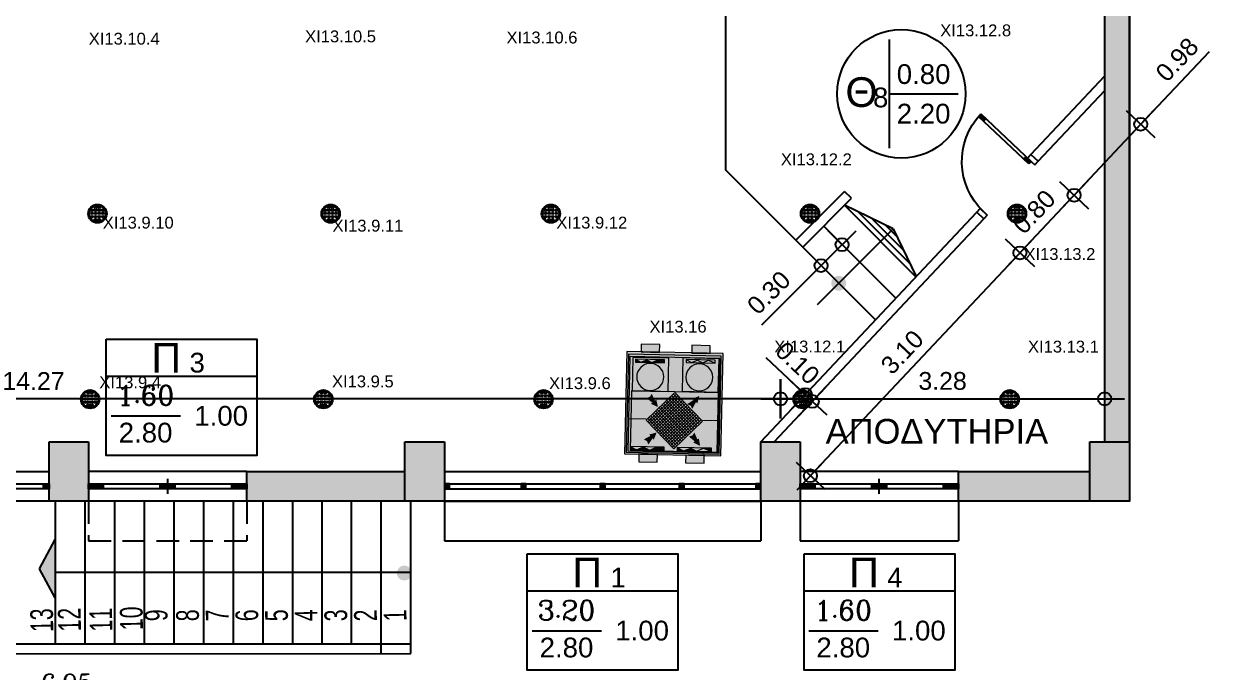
# Model space of a CAD drawing. Header units: metres. Extents: x 0 to 132, y -109 to 310.
# Drawn here: x 43.93 to 55.93, y 12.45 to 19.01 of the extents above; entities that cross this region are included whole.
import ezdxf
from ezdxf.enums import TextEntityAlignment as Align

# ---------------------------------------------------------------- set-up
doc = ezdxf.new("R2010")
doc.units = ezdxf.units.M
doc.header["$LTSCALE"] = 0.036
doc.linetypes.add('HIDDEN', pattern=[9.525, 6.35, -3.175])
doc.layers.get('Defpoints').update_dxf_attribs({"color": 252})
for name, color, linetype in [('arxitektonika', 254, 'Continuous'), ('DIMBLK', 252, 'Continuous'), ('electext', 20, 'Continuous'), ('HLEK_FL001_SYMBOLS', 230, 'Continuous'), ('Parathira', 252, 'Continuous'), ('SYMBOLA', 160, 'Continuous')]:
    doc.layers.add(name, color=color, linetype=linetype)
doc.layers.add('fan enallaktis', color=162, linetype='Continuous', lineweight=0)
doc.layers.add('fan enallaktis hatch', color=141, linetype='Continuous', lineweight=0)
doc.styles.add('COMU-C', font='ugcompl.shx', dxfattribs={"width": 0.7})
doc.styles.add('COMU-N', font='arial.ttf')
doc.styles.get("Standard").update_dxf_attribs({"font": 'arial.ttf'})
doc.dimstyles.new('CADWDOT', dxfattribs={"dimscale": 0.1, "dimtxt": 1.8, "dimasz": 0.08, "dimexe": 2, "dimexo": 0, "dimgap": 0.09, "dimtad": 0, "dimrnd": 0.001, "dimzin": 0, "dimdsep": 46, "dimtxsty": 'Standard', "dimblk1": 'ARTDIM', "dimblk2": 'ARTDIM', "dimsah": 1, "dimcen": 0.09, "dimdle": 0.05, "dimse1": 1, "dimse2": 1, "dimadec": 0, "dimazin": 0, "dimtfac": 1, "dimtmove": 0, "dimatfit": 3, "dimldrblk": 'ARTDIM', "dimfxl": 2, "dimtvp": 0.9999, "dimtolj": 1, "dimtzin": 0, "dimarcsym": 0})

# ---------------------------------------------------------------- blocks, each defined once
blk = doc.blocks.new('A$C35C13F37')
at = {"layer": 'Parathira'}
for p, q in [((0, -0.025), (0, 0.025)), ((0, 0.025), (0.6, 0.025)), ((0, 0.015), (0.06, 0.015)), ((0, 0.005), (0.06, 0.005)), ((0.06, 0.025), (0.06, -0.025)), ((0.54, 0.025), (0.54, -0.025)), ((0.54, 0.015), (0.6, 0.015)), ((0.54, 0.005), (0.6, 0.005)), ((0.6, 0.025), (0.6, -0.025)), ((0, -0.005), (0.06, -0.005)), ((0, -0.015), (0.06, -0.015)), ((0.6, -0.025), (0, -0.025)), ((0.54, -0.005), (0.6, -0.005)), ((0.54, -0.015), (0.6, -0.015))]:
    blk.add_line(p, q, dxfattribs=at)
blk = doc.blocks.new('A$C11F247D9')
at = {"layer": 'Parathira'}
for p, q in [((-0.15, -1.6), (-0.15, 0)), ((-0.15, 0), (-0.1, 0)), ((-0.14, 0), (-0.14, -0.15)), ((-0.13, 0), (-0.13, -0.15)), ((-0.12, 0), (-0.12, -0.15)), ((-0.11, 0), (-0.11, -0.15)), ((-0.1, 0), (-0.1, -1.6)), ((-0.1, -0.15), (-0.15, -0.15)), ((-0.05, -0.8), (-0.2, -0.8)), ((-0.1, -0.725), (-0.15, -0.725)), ((-0.14, -0.725), (-0.14, -0.875)), ((-0.13, -0.725), (-0.13, -0.875)), ((-0.12, -0.725), (-0.12, -0.875)), ((-0.11, -0.725), (-0.11, -0.875)), ((-0.1, -0.875), (-0.15, -0.875)), ((-0.1, -1.45), (-0.15, -1.45)), ((-0.14, -1.45), (-0.14, -1.6)), ((-0.13, -1.45), (-0.13, -1.6)), ((-0.12, -1.45), (-0.12, -1.6)), ((-0.11, -1.45), (-0.11, -1.6)), ((-0.1, -1.6), (-0.15, -1.6))]:
    blk.add_line(p, q, dxfattribs=at)
blk = doc.blocks.new('A$C3D465094')
at = {"layer": 'Parathira'}
for p, q in [((0.175, 0), (0.175, -3.2)), ((0.225, 0), (0.175, 0)), ((0.175, 0), (0.175, -0.05)), ((0.185, 0), (0.185, -0.05)), ((0.195, 0), (0.195, -0.05)), ((0.205, 0), (0.205, -0.05)), ((0.215, 0), (0.215, -0.05)), ((0.225, 0), (0.225, -3.2)), ((0.225, -0.05), (0.225, 0)), ((0.175, -0.05), (0.225, -0.05)), ((0.225, -0.775), (0.175, -0.775)), ((0.175, -0.775), (0.175, -0.825)), ((0.175, -0.825), (0.225, -0.825)), ((0.185, -0.775), (0.185, -0.825)), ((0.195, -0.775), (0.195, -0.825)), ((0.205, -0.775), (0.205, -0.825)), ((0.215, -0.775), (0.215, -0.825)), ((0.225, -0.825), (0.225, -0.775)), ((0.225, -1.575), (0.175, -1.575)), ((0.175, -1.575), (0.175, -1.625)), ((0.175, -1.625), (0.225, -1.625)), ((0.185, -1.575), (0.185, -1.625)), ((0.195, -1.575), (0.195, -1.625)), ((0.205, -1.575), (0.205, -1.625)), ((0.215, -1.575), (0.215, -1.625)), ((0.225, -1.625), (0.225, -1.575)), ((0.225, -2.375), (0.175, -2.375)), ((0.175, -2.375), (0.175, -2.425)), ((0.185, -2.375), (0.185, -2.425)), ((0.195, -2.375), (0.195, -2.425)), ((0.205, -2.375), (0.205, -2.425)), ((0.215, -2.375), (0.215, -2.425)), ((0.225, -2.425), (0.225, -2.375)), ((0.175, -2.425), (0.225, -2.425)), ((0.225, -3.15), (0.175, -3.15)), ((0.175, -3.15), (0.175, -3.2)), ((0.175, -3.2), (0.225, -3.2)), ((0.185, -3.15), (0.185, -3.2)), ((0.195, -3.15), (0.195, -3.2)), ((0.205, -3.15), (0.205, -3.2)), ((0.215, -3.15), (0.215, -3.2)), ((0.225, -3.2), (0.225, -3.15))]:
    blk.add_line(p, q, dxfattribs=at)
blk = doc.blocks.new('ARTDIM')
at = {"layer": 'DIMBLK'}
for p, q in [((0, -24.9975), (0, 24.9975)), ((-24.9975, 0), (24.9975, 0))]:
    blk.add_line(p, q, dxfattribs=at)
blk.add_circle((0, 0), 8.25, dxfattribs=at)
blk = doc.blocks.new('*D238')
at = {"layer": 'arxitektonika', "color": 0, "lineweight": -2}
blk.add_line((51.58, 15.218), (37.326, 15.218), dxfattribs=at)
at = {"layer": 'Defpoints', "color": 0, "transparency": 16777216}
for p in [(37.318, 15.218), (37.318, 14.762), (51.588, 14.762)]:
    blk.add_point(p, dxfattribs=at)
at = {"layer": 'arxitektonika', "color": 0, "lineweight": -2, "xscale": 0.008, "yscale": 0.008, "zscale": 0.008, "rotation": 180}
blk.add_blockref('ARTDIM', (37.318, 15.218), dxfattribs=at)
at = {"layer": 'arxitektonika', "color": 0, "lineweight": -2, "xscale": 0.008, "yscale": 0.008, "zscale": 0.008}
blk.add_blockref('ARTDIM', (51.588, 15.218), dxfattribs=at)
at = {"layer": 'arxitektonika', "color": 0, "insert": (44.03, 15.398), "char_height": 0.18, "attachment_point": 5}
blk.add_mtext('\\A1;14.27', dxfattribs=at)
blk = doc.blocks.new('*D239')
at = {"layer": 'arxitektonika', "color": 0, "lineweight": -2}
blk.add_line((51.596, 15.218), (54.86, 15.218), dxfattribs=at)
at = {"layer": 'Defpoints', "color": 0, "transparency": 16777216}
for p in [(54.868, 15.218), (51.588, 14.783), (54.868, 14.783)]:
    blk.add_point(p, dxfattribs=at)
at = {"layer": 'arxitektonika', "color": 0, "lineweight": -2, "xscale": 0.008, "yscale": 0.008, "zscale": 0.008, "rotation": 180}
blk.add_blockref('ARTDIM', (51.588, 15.218), dxfattribs=at)
at = {"layer": 'arxitektonika', "color": 0, "lineweight": -2, "xscale": 0.008, "yscale": 0.008, "zscale": 0.008}
blk.add_blockref('ARTDIM', (54.868, 15.218), dxfattribs=at)
at = {"layer": 'arxitektonika', "color": 0, "insert": (53.228, 15.398), "char_height": 0.18, "attachment_point": 5}
blk.add_mtext('\\A1;3.28', dxfattribs=at)
blk = doc.blocks.new('*D241')
at = {"layer": 'arxitektonika', "color": 0, "lineweight": -2}
blk.add_line((40.896, 12.165), (47.84, 12.165), dxfattribs=at)
at = {"layer": 'Defpoints', "color": 0, "transparency": 16777216}
for p in [(40.888, 12.683), (47.848, 12.683), (47.848, 12.165)]:
    blk.add_point(p, dxfattribs=at)
at = {"layer": 'arxitektonika', "color": 0, "lineweight": -2, "xscale": 0.008, "yscale": 0.008, "zscale": 0.008, "rotation": 180}
blk.add_blockref('ARTDIM', (40.888, 12.165), dxfattribs=at)
at = {"layer": 'arxitektonika', "color": 0, "lineweight": -2, "xscale": 0.008, "yscale": 0.008, "zscale": 0.008}
blk.add_blockref('ARTDIM', (47.848, 12.165), dxfattribs=at)
at = {"layer": 'arxitektonika', "color": 0, "insert": (44.368, 12.345), "char_height": 0.18, "attachment_point": 5}
blk.add_mtext('\\A1;{\\Fcomplex.shx;6.95}', dxfattribs=at)
blk = doc.blocks.new('A$C2F020A71')
at = {"layer": 'Parathira'}
for p, q in [((0.05, 0.75), (0.05, 0.05)), ((0.057, 0.68), (0.057, 0.75)), ((0.064, 0.68), (0.064, 0.75)), ((0.071, 0.68), (0.071, 0.75)), ((0.078, 0.68), (0.078, 0.749)), ((0.085, 0.05), (0.085, 0.749)), ((0.085, 0.68), (0.05, 0.68)), ((0.085, 0.12), (0.05, 0.12)), ((0.057, 0.05), (0.057, 0.12)), ((0.064, 0.05), (0.064, 0.12)), ((0.071, 0.05), (0.071, 0.12)), ((0.078, 0.05), (0.078, 0.12)), ((0, 0.1), (0.05, 0.1)), ((0.05, 0), (0, 0)), ((0.05, 0.1), (0.05, 0)), ((0.05, 0.05), (0.085, 0.05)), ((0.75, 0.1), (0.75, 0)), ((0.8, 0.1), (0.75, 0.1)), ((0.75, 0), (0.8, 0))]:
    blk.add_line(p, q, dxfattribs=at)
blk.add_arc((0.05, 0.05), 0.7, 0, 90, dxfattribs=at)
blk = doc.blocks.new('*D244')
at = {"layer": 'arxitektonika', "color": 0, "lineweight": -2}
for p, q in [((51.838, 15.261), (51.444, 15.631)), ((51.905, 15.198), (51.843, 15.255))]:
    blk.add_line(p, q, dxfattribs=at)
at = {"layer": 'Defpoints', "color": 0, "transparency": 16777216}
for p in [(52.513, 15.979), (52.586, 15.91), (51.838, 15.261)]:
    blk.add_point(p, dxfattribs=at)
at = {"layer": 'arxitektonika', "color": 0, "lineweight": -2, "xscale": 0.008, "yscale": 0.008, "zscale": 0.008}
for p, rotation in [((51.838, 15.261), 136.7550318877458), ((51.91, 15.192), 316.7550318877458)]:
    blk.add_blockref('ARTDIM', p, dxfattribs=dict(at, rotation=rotation))
at = {"layer": 'arxitektonika', "color": 0, "insert": (51.761, 15.58), "char_height": 0.18, "attachment_point": 5, "rotation": 316.755}
blk.add_mtext('\\A1;0.10', dxfattribs=at)
blk = doc.blocks.new('*D48')
at = {"layer": 'arxitektonika', "color": 0, "lineweight": -2}
blk.add_line((51.896, 14.445), (54.006, 16.689), dxfattribs=at)
at = {"layer": 'Defpoints', "color": 0, "transparency": 16777216}
for p in [(53.646, 17.038), (54.011, 16.694), (51.525, 14.783)]:
    blk.add_point(p, dxfattribs=at)
at = {"layer": 'arxitektonika', "color": 0, "lineweight": -2, "xscale": 0.008, "yscale": 0.008, "zscale": 0.008}
for p, rotation in [((54.011, 16.694), 46.75503188774411), ((51.891, 14.44), 226.7550318877441)]:
    blk.add_blockref('ARTDIM', p, dxfattribs=dict(at, rotation=rotation))
at = {"layer": 'arxitektonika', "color": 0, "insert": (52.82, 15.69), "char_height": 0.18, "attachment_point": 5, "rotation": 46.755}
blk.add_mtext('\\A1;3.10', dxfattribs=at)
blk = doc.blocks.new('*D49')
at = {"layer": 'arxitektonika', "color": 0, "lineweight": -2}
blk.add_line((54.017, 16.7), (54.554, 17.271), dxfattribs=at)
at = {"layer": 'Defpoints', "color": 0, "transparency": 16777216}
for p in [(54.194, 17.621), (54.559, 17.277), (53.646, 17.038)]:
    blk.add_point(p, dxfattribs=at)
at = {"layer": 'arxitektonika', "color": 0, "lineweight": -2, "xscale": 0.008, "yscale": 0.008, "zscale": 0.008}
for p, rotation in [((54.559, 17.277), 46.75503188774441), ((54.011, 16.694), 226.7550318877444)]:
    blk.add_blockref('ARTDIM', p, dxfattribs=dict(at, rotation=rotation))
at = {"layer": 'arxitektonika', "color": 0, "insert": (54.154, 17.109), "char_height": 0.18, "attachment_point": 5, "rotation": 46.755}
blk.add_mtext('\\A1;0.80', dxfattribs=at)
blk = doc.blocks.new('*D50')
at = {"layer": 'arxitektonika', "color": 0, "lineweight": -2}
for p, q in [((55.233, 17.994), (55.927, 18.731)), ((54.565, 17.283), (55.228, 17.988))]:
    blk.add_line(p, q, dxfattribs=at)
at = {"layer": 'Defpoints', "color": 0, "transparency": 16777216}
for p in [(54.696, 18.499), (55.233, 17.994), (54.022, 17.782)]:
    blk.add_point(p, dxfattribs=at)
at = {"layer": 'arxitektonika', "color": 0, "lineweight": -2, "xscale": 0.008, "yscale": 0.008, "zscale": 0.008}
for p, rotation in [((55.233, 17.994), 46.7550318877443), ((54.559, 17.277), 226.7550318877443)]:
    blk.add_blockref('ARTDIM', p, dxfattribs=dict(at, rotation=rotation))
at = {"layer": 'arxitektonika', "color": 0, "insert": (55.601, 18.648), "char_height": 0.18, "attachment_point": 5, "rotation": 46.755}
blk.add_mtext('\\A1;0.98', dxfattribs=at)
blk = doc.blocks.new('*D51')
at = {"layer": 'arxitektonika', "color": 0, "lineweight": -2}
for p, q in [((52.205, 16.772), (52.004, 16.571)), ((51.999, 16.565), (51.397, 15.964))]:
    blk.add_line(p, q, dxfattribs=at)
at = {"layer": 'Defpoints', "color": 0, "transparency": 16777216}
for p in [(52.025, 16.963), (51.813, 16.751), (52.211, 16.777)]:
    blk.add_point(p, dxfattribs=at)
at = {"layer": 'arxitektonika', "color": 0, "lineweight": -2, "xscale": 0.008, "yscale": 0.008, "zscale": 0.008}
for p, rotation in [((52.211, 16.777), 45.00000000000048), ((51.999, 16.565), 225.0000000000005)]:
    blk.add_blockref('ARTDIM', p, dxfattribs=dict(at, rotation=rotation))
at = {"layer": 'arxitektonika', "color": 0, "insert": (51.47, 16.292), "char_height": 0.18, "attachment_point": 5, "rotation": 45}
blk.add_mtext('\\A1;0.30', dxfattribs=at)
blk = doc.blocks.new('led downlight 26W xoneyto 18cm')
at = {"layer": 'HLEK_FL001_SYMBOLS'}
h = blk.add_hatch(color=256, dxfattribs=at)
h.paths.add_polyline_path([(45.011, 62.652, 1), (45.198, 62.652, 1)])
h.paths.add_polyline_path([(45.187, 62.652, 1), (45.021, 62.652, 1)], flags=16)
at = {"layer": 'HLEK_FL001_SYMBOLS', "linetype": 'Continuous', "lineweight": 0}
h = blk.add_hatch(color=11, dxfattribs=at)
h.dxf.hatch_style = 1
h.paths.add_polyline_path([(45.062, 62.688, 1), (45.035, 62.688, 1)])
h = blk.add_hatch(color=11, dxfattribs=at)
h.dxf.hatch_style = 1
h.paths.add_polyline_path([(45.062, 62.656, 1), (45.035, 62.656, 1)])
h = blk.add_hatch(color=11, dxfattribs=at)
h.dxf.hatch_style = 1
h.paths.add_polyline_path([(45.062, 62.622, 1), (45.035, 62.622, 1)])
h = blk.add_hatch(color=11, dxfattribs=at)
h.dxf.hatch_style = 1
h.paths.add_polyline_path([(45.098, 62.719, 1), (45.072, 62.719, 1)])
h = blk.add_hatch(color=11, dxfattribs=at)
h.dxf.hatch_style = 1
h.paths.add_polyline_path([(45.098, 62.688, 1), (45.072, 62.688, 1)])
h = blk.add_hatch(color=11, dxfattribs=at)
h.dxf.hatch_style = 1
h.paths.add_polyline_path([(45.098, 62.656, 1), (45.072, 62.656, 1)])
h = blk.add_hatch(color=11, dxfattribs=at)
h.dxf.hatch_style = 1
h.paths.add_polyline_path([(45.098, 62.622, 1), (45.072, 62.622, 1)])
h = blk.add_hatch(color=11, dxfattribs=at)
h.dxf.hatch_style = 1
h.paths.add_polyline_path([(45.136, 62.719, 1), (45.109, 62.719, 1)])
h = blk.add_hatch(color=11, dxfattribs=at)
h.dxf.hatch_style = 1
h.paths.add_polyline_path([(45.136, 62.688, 1), (45.109, 62.688, 1)])
h = blk.add_hatch(color=11, dxfattribs=at)
h.dxf.hatch_style = 1
h.paths.add_polyline_path([(45.136, 62.656, 1), (45.109, 62.656, 1)])
h = blk.add_hatch(color=11, dxfattribs=at)
h.dxf.hatch_style = 1
h.paths.add_polyline_path([(45.136, 62.622, 1), (45.109, 62.622, 1)])
h = blk.add_hatch(color=11, dxfattribs=at)
h.dxf.hatch_style = 1
h.paths.add_polyline_path([(45.172, 62.688, 1), (45.145, 62.688, 1)])
h = blk.add_hatch(color=11, dxfattribs=at)
h.dxf.hatch_style = 1
h.paths.add_polyline_path([(45.172, 62.656, 1), (45.145, 62.656, 1)])
h = blk.add_hatch(color=11, dxfattribs=at)
h.dxf.hatch_style = 1
h.paths.add_polyline_path([(45.172, 62.622, 1), (45.145, 62.622, 1)])
h = blk.add_hatch(color=11, dxfattribs=at)
h.dxf.hatch_style = 1
h.paths.add_polyline_path([(45.098, 62.591, 1), (45.072, 62.591, 1)])
h = blk.add_hatch(color=11, dxfattribs=at)
h.dxf.hatch_style = 1
h.paths.add_polyline_path([(45.136, 62.591, 1), (45.109, 62.591, 1)])
at = {"layer": 'HLEK_FL001_SYMBOLS'}
for radius in [0.0936, 0.0831]:
    blk.add_circle((45.104, 62.652), radius, dxfattribs=at)
at = {"layer": 'HLEK_FL001_SYMBOLS', "linetype": 'Continuous', "lineweight": 0}
for centre in [(45.049, 62.688), (45.049, 62.656), (45.049, 62.622), (45.085, 62.719), (45.085, 62.688), (45.085, 62.656), (45.085, 62.622), (45.122, 62.719), (45.122, 62.688), (45.122, 62.656), (45.122, 62.622), (45.159, 62.688), (45.159, 62.656), (45.159, 62.622), (45.085, 62.591), (45.122, 62.591)]:
    blk.add_circle(centre, 0.0134, dxfattribs=at)
blk = doc.blocks.new('gY1_a36')
at = {"layer": 'SYMBOLA', "color": 0}
blk.add_solid([(0.15, 0.075), (0.15, -0.075), (0, 0)], dxfattribs=at)
blk = doc.blocks.new('gY1_a40')
at = {"layer": 'SYMBOLA'}
for points in [[(0.15, 0.075), (0.15, -0.075), (0, 0)], [(0.01, 0), (0.31, 0.075), (0.285, 0)], [(0.31, -0.075), (0.285, 0), (0.01, 0)]]:
    blk.add_solid(points, dxfattribs=at)
blk = doc.blocks.new('fan enallaktis')
at = {"layer": 'fan enallaktis hatch'}
for points in [[(-1.288, 0.064), (-0.061, 0.064), (-0.061, 1.216), (-1.288, 1.216), (-1.288, 1.045), (-1.284, 1.045), (-1.284, 0.824), (-1.288, 0.824)], [(-1.288, 0.439), (-1.284, 0.439), (-1.284, 0.218), (-1.288, 0.218), (-1.288, 0.064), (-0.061, 0.064), (-0.061, 1.216), (-1.288, 1.216)], [(-1.288, 0.064), (-0.061, 0.064), (-0.061, 0.824), (-0.063, 0.824), (-0.063, 1.045), (-0.061, 1.045), (-0.061, 1.216), (-1.288, 1.216)], [(-1.288, 0.064), (-0.061, 0.064), (-0.061, 0.263), (-0.063, 0.263), (-0.063, 0.484), (-0.061, 0.484), (-0.061, 1.216), (-1.288, 1.216)], [(-1.288, 0.064), (-0.061, 0.064), (-0.061, 0.824), (-0.063, 0.824), (-0.063, 1.045), (-0.061, 1.045), (-0.061, 1.216), (-1.288, 1.216)], [(-1.288, 0.064), (-0.061, 0.064), (-0.061, 1.216), (-1.288, 1.216), (-1.288, 1.045), (-1.284, 1.045), (-1.284, 0.824), (-1.288, 0.824)], [(-0.151, 0.837), (-0.111, 0.92), (-0.148, 0.991), (-0.111, 1.075), (-0.15, 1.151), (-0.151, 1.151)], [(-0.111, 1.075), (-0.111, 1.151), (-0.15, 1.151)], [(-1.288, 1.045), (-1.377, 1.045), (-1.377, 0.824), (-1.288, 0.824)], [(-1.196, 0.843), (-1.162, 0.914), (-1.193, 0.974), (-1.162, 1.046), (-1.196, 1.111)], [(-1.162, 1.046), (-1.162, 1.111), (-1.196, 1.111)], [(-1.193, 0.974), (-1.162, 0.914), (-1.162, 1.046)], [(-0.826, 0.929, 1), (-1.15, 0.929, 1)], [(-0.111, 1.075), (-0.148, 0.991), (-0.111, 0.92)], [(-0.061, 0.824), (0.03, 0.824), (0.03, 1.045), (-0.061, 1.045)], [(-1.162, 0.914), (-1.196, 0.843), (-1.162, 0.763)], [(-0.111, 0.92), (-0.151, 0.837), (-0.111, 0.743)], [(-1.196, 0.763), (-1.162, 0.763), (-1.196, 0.843)], [(-0.151, 0.837), (-0.151, 0.743), (-0.111, 0.743)], [(-0.151, 0.272), (-0.111, 0.356), (-0.148, 0.426), (-0.111, 0.51), (-0.151, 0.587)], [(-0.111, 0.587), (-0.151, 0.587), (-0.111, 0.51)], [(-1.288, 0.439), (-1.377, 0.439), (-1.377, 0.218), (-1.288, 0.218)], [(-0.111, 0.51), (-0.148, 0.426), (-0.111, 0.356)], [(-0.061, 0.263), (0.03, 0.263), (0.03, 0.484), (-0.061, 0.484)], [(-0.111, 0.178), (-0.111, 0.356), (-0.151, 0.272)], [(-0.151, 0.178), (-0.111, 0.178), (-0.151, 0.272)]]:
    blk.add_hatch(color=256, dxfattribs=at).paths.add_polyline_path(points)
h = blk.add_hatch(color=256, dxfattribs=at)
h.paths.add_polyline_path([(-1.288, 1.045), (-1.284, 1.045), (-1.284, 0.824), (-1.288, 0.824), (-1.288, 0.439), (-1.284, 0.439), (-1.284, 0.218), (-1.288, 0.218), (-1.288, 0.064), (-0.061, 0.064), (-0.061, 0.263), (-0.063, 0.263), (-0.063, 0.484), (-0.061, 0.484), (-0.061, 0.824), (-0.063, 0.824), (-0.063, 1.045), (-0.061, 1.045), (-0.061, 1.216), (-1.288, 1.216)])
h.paths.add_polyline_path([(-1.255, 0.085), (-0.082, 0.085), (-0.082, 1.196), (-1.255, 1.196)], flags=16)
h.paths.add_polyline_path([(-1.226, 1.178), (-0.099, 1.178), (-0.099, 0.1), (-1.226, 0.1)], flags=0)
h.paths.add_polyline_path([(-1.216, 1.143), (-0.817, 1.143), (-0.817, 1.151), (-0.151, 1.151), (-0.151, 1.152), (-0.106, 1.152), (-0.106, 0.109), (-0.817, 0.109), (-0.817, 0.71), (-1.216, 0.71)], flags=0)
h.paths.add_polyline_path([(-1.196, 1.111), (-1.162, 1.111), (-1.162, 0.763), (-1.196, 0.763)], flags=0)
h.paths.add_polyline_path([(-0.826, 0.929, -1), (-1.15, 0.929, -1)], flags=0)
h.paths.add_polyline_path([(-1.082, 1.051), (-0.838, 0.929), (-1.082, 0.807)], flags=0)
h.paths.add_polyline_path([(-1.224, 0.543), (-0.825, 0.543), (-0.825, 0.11), (-1.224, 0.11)], flags=0)
h.paths.add_polyline_path([(-1.204, 0.503), (-1.17, 0.503), (-1.17, 0.155), (-1.204, 0.155)], flags=0)
h.paths.add_polyline_path([(-0.834, 0.341, -1), (-1.158, 0.341, -1)], flags=0)
h.paths.add_polyline_path([(-0.471, 0.966), (-0.134, 0.629), (-0.471, 0.292), (-0.808, 0.629)], flags=0)
h.paths.add_polyline_path([(-0.77, 0.63), (-0.47, 0.929), (-0.171, 0.63), (-0.47, 0.331)], flags=0)
h.paths.add_polyline_path([(-0.734, 0.631), (-0.47, 0.894), (-0.207, 0.631), (-0.47, 0.368)], flags=0)
h.paths.add_polyline_path([(-0.695, 0.632), (-0.47, 0.857), (-0.245, 0.632), (-0.47, 0.407)], flags=0)
h.paths.add_polyline_path([(-0.657, 0.631), (-0.47, 0.817), (-0.284, 0.631), (-0.47, 0.444)], flags=0)
h.paths.add_polyline_path([(-0.62, 0.631), (-0.47, 0.781), (-0.32, 0.631), (-0.47, 0.481)], flags=0)
h.paths.add_polyline_path([(-0.584, 0.631), (-0.47, 0.744), (-0.357, 0.631), (-0.47, 0.518)], flags=0)
h.paths.add_polyline_path([(-0.545, 0.632), (-0.47, 0.707), (-0.395, 0.632), (-0.47, 0.557)], flags=0)
h.paths.add_polyline_path([(-0.507, 0.631), (-0.47, 0.668), (-0.434, 0.631), (-0.47, 0.594)], flags=0)
h.paths.add_polyline_path([(-0.902, 0.463), (-0.902, 0.218), (-1.146, 0.341)], flags=0)
h.paths.add_polyline_path([(-0.151, 0.587), (-0.111, 0.587), (-0.111, 0.178), (-0.151, 0.178)], flags=0)
h = blk.add_hatch(color=256, dxfattribs=at)
h.paths.add_polyline_path([(-1.216, 0.71), (-1.216, 1.143), (-0.817, 1.143), (-0.817, 1.151), (-0.151, 1.151), (-0.151, 1.152), (-0.111, 1.152), (-0.111, 1.151), (-0.106, 1.151), (-0.106, 0.109), (-0.483, 0.109), (-0.483, 0.1), (-0.099, 0.1), (-0.099, 1.178), (-1.226, 1.178), (-1.226, 0.1), (-0.483, 0.1), (-0.483, 0.109), (-0.817, 0.109), (-0.817, 0.71)])
h.paths.add_polyline_path([(-0.825, 0.543), (-0.825, 0.11), (-1.224, 0.11), (-1.224, 0.543)], flags=16)
h.paths.add_polyline_path([(-1.17, 0.503), (-1.17, 0.155), (-1.204, 0.155), (-1.204, 0.503)], flags=0)
h.paths.add_polyline_path([(-0.834, 0.341, -1), (-1.158, 0.341, -1)], flags=0)
h.paths.add_polyline_path([(-0.902, 0.463), (-0.902, 0.218), (-1.146, 0.341)], flags=0)
h = blk.add_hatch(color=256, dxfattribs=at)
h.paths.add_polyline_path([(-0.817, 0.109), (-0.106, 0.109), (-0.106, 1.151), (-0.817, 1.151), (-0.817, 0.71), (-0.817, 0.71)])
h.paths.add_polyline_path([(-0.826, 0.929, 1), (-1.15, 0.929, 1)])
h.paths.add_polyline_path([(-0.838, 0.929), (-1.082, 0.807), (-1.082, 1.051)], flags=16)
h.paths.add_polyline_path([(-1.162, 1.111), (-1.162, 0.763), (-1.196, 0.763), (-1.196, 1.111)])
h = blk.add_hatch(color=256, dxfattribs=at)
h.paths.add_polyline_path([(-0.817, 1.151), (-0.817, 0.71), (-0.817, 0.71), (-0.817, 0.109), (-0.106, 0.109), (-0.106, 0.743), (-0.151, 0.743), (-0.151, 1.151)])
h.paths.add_polyline_path([(-0.471, 0.966), (-0.134, 0.629), (-0.471, 0.292), (-0.808, 0.629)], flags=16)
h.paths.add_polyline_path([(-0.47, 0.929), (-0.171, 0.63), (-0.47, 0.331), (-0.77, 0.63)], flags=0)
h.paths.add_polyline_path([(-0.47, 0.894), (-0.207, 0.631), (-0.47, 0.368), (-0.734, 0.631)], flags=0)
h.paths.add_polyline_path([(-0.245, 0.632), (-0.47, 0.407), (-0.695, 0.632), (-0.47, 0.857)], flags=0)
h.paths.add_polyline_path([(-0.284, 0.631), (-0.47, 0.444), (-0.657, 0.631), (-0.47, 0.817)], flags=0)
h.paths.add_polyline_path([(-0.32, 0.631), (-0.47, 0.481), (-0.62, 0.631), (-0.47, 0.781)], flags=0)
h.paths.add_polyline_path([(-0.357, 0.631), (-0.47, 0.518), (-0.584, 0.631), (-0.47, 0.744)], flags=0)
h.paths.add_polyline_path([(-0.395, 0.632), (-0.47, 0.557), (-0.545, 0.632), (-0.47, 0.707)], flags=0)
h.paths.add_polyline_path([(-0.434, 0.631), (-0.47, 0.594), (-0.507, 0.631), (-0.47, 0.668)], flags=0)
h.paths.add_polyline_path([(-0.151, 0.587), (-0.111, 0.587), (-0.111, 0.178), (-0.151, 0.178)], flags=16)
h = blk.add_hatch(color=256, dxfattribs=at)
h.paths.add_polyline_path([(-1.224, 0.11), (-0.825, 0.11), (-0.825, 0.543), (-1.224, 0.543)])
h.paths.add_polyline_path([(-0.834, 0.341, 1), (-1.158, 0.341, 1)], flags=16)
h.paths.add_polyline_path([(-1.146, 0.341), (-0.902, 0.463), (-0.902, 0.218)], flags=0)
at = {"layer": 'fan enallaktis'}
for p, q in [((-0.483, 0.966), (-0.483, 1.173)), ((-0.151, 1.152), (-0.111, 1.075)), ((-1.196, 1.111), (-1.162, 1.046)), ((-1.162, 1.046), (-1.193, 0.974)), ((-0.111, 1.075), (-0.148, 0.991)), ((-1.162, 0.914), (-1.196, 0.843)), ((-1.193, 0.974), (-1.162, 0.914)), ((-0.788, 0.612), (-0.452, 0.948)), ((-0.77, 0.594), (-0.434, 0.93)), ((-0.752, 0.576), (-0.416, 0.912)), ((-0.732, 0.556), (-0.396, 0.892)), ((-0.713, 0.538), (-0.377, 0.874)), ((-0.695, 0.519), (-0.359, 0.856)), ((-0.581, 0.855), (-0.245, 0.518)), ((-0.563, 0.873), (-0.226, 0.537)), ((-0.544, 0.891), (-0.208, 0.555)), ((-0.524, 0.911), (-0.188, 0.575)), ((-0.506, 0.93), (-0.17, 0.593)), ((-0.488, 0.947), (-0.152, 0.611)), ((-0.111, 0.92), (-0.151, 0.837)), ((-0.148, 0.991), (-0.111, 0.92)), ((-1.196, 0.843), (-1.162, 0.763)), ((-0.712, 0.723), (-0.376, 0.387)), ((-0.694, 0.741), (-0.358, 0.405)), ((-0.677, 0.501), (-0.341, 0.837)), ((-0.674, 0.761), (-0.338, 0.425)), ((-0.657, 0.481), (-0.321, 0.817)), ((-0.656, 0.78), (-0.32, 0.443)), ((-0.638, 0.463), (-0.302, 0.799)), ((-0.637, 0.798), (-0.301, 0.462)), ((-0.62, 0.444), (-0.284, 0.781)), ((-0.619, 0.816), (-0.283, 0.48)), ((-0.602, 0.426), (-0.266, 0.762)), ((-0.599, 0.836), (-0.263, 0.5)), ((-0.582, 0.406), (-0.246, 0.742)), ((-0.563, 0.388), (-0.227, 0.724)), ((-0.151, 0.837), (-0.111, 0.743)), ((-0.787, 0.648), (-0.451, 0.312)), ((-0.769, 0.666), (-0.433, 0.33)), ((-0.749, 0.686), (-0.413, 0.35)), ((-0.731, 0.705), (-0.395, 0.368)), ((-0.545, 0.369), (-0.209, 0.706)), ((-0.527, 0.351), (-0.191, 0.687)), ((-0.507, 0.331), (-0.171, 0.667)), ((-0.489, 0.313), (-0.152, 0.649)), ((-0.151, 0.587), (-0.111, 0.51)), ((-1.204, 0.503), (-1.17, 0.438)), ((-1.17, 0.438), (-1.201, 0.366)), ((-0.111, 0.51), (-0.148, 0.426)), ((-0.148, 0.426), (-0.111, 0.356)), ((-1.17, 0.306), (-1.204, 0.235)), ((-1.201, 0.366), (-1.17, 0.306)), ((-0.483, 0.292), (-0.483, 0.1)), ((-0.111, 0.356), (-0.151, 0.272)), ((-1.204, 0.235), (-1.17, 0.155)), ((-0.151, 0.272), (-0.111, 0.178))]:
    blk.add_line(p, q, dxfattribs=at)
for points in [[(-1.288, 1.216), (-0.061, 1.216), (-0.061, 0.064), (-1.288, 0.064)], [(-1.255, 1.196), (-0.082, 1.196), (-0.082, 0.085), (-1.255, 0.085)], [(-1.226, 1.178), (-0.099, 1.178), (-0.099, 0.1), (-1.226, 0.1)], [(-1.216, 1.143), (-0.817, 1.143), (-0.817, 0.71), (-1.216, 0.71)], [(-0.817, 1.151), (-0.106, 1.151), (-0.106, 0.109), (-0.817, 0.109)], [(-0.151, 1.152), (-0.111, 1.152), (-0.111, 0.743), (-0.151, 0.743)], [(-1.377, 1.045), (-1.284, 1.045), (-1.284, 0.824), (-1.377, 0.824)], [(-1.196, 1.111), (-1.162, 1.111), (-1.162, 0.763), (-1.196, 0.763)], [(-0.063, 1.045), (0.03, 1.045), (0.03, 0.824), (-0.063, 0.824)], [(-0.471, 0.292), (-0.134, 0.629), (-0.471, 0.966), (-0.808, 0.629)], [(-0.151, 0.587), (-0.111, 0.587), (-0.111, 0.178), (-0.151, 0.178)], [(-1.377, 0.439), (-1.284, 0.439), (-1.284, 0.218), (-1.377, 0.218)], [(-1.224, 0.543), (-0.825, 0.543), (-0.825, 0.11), (-1.224, 0.11)], [(-1.204, 0.503), (-1.17, 0.503), (-1.17, 0.155), (-1.204, 0.155)], [(-0.063, 0.484), (0.03, 0.484), (0.03, 0.263), (-0.063, 0.263)]]:
    blk.add_lwpolyline(points, close=True, dxfattribs=at)
for centre in [(-0.988, 0.929), (-0.996, 0.341)]:
    blk.add_circle(centre, 0.162, dxfattribs=at)
at = {"layer": 'fan enallaktis', "xscale": 1.627830749999999, "yscale": 1.627830749999999, "zscale": 1.627830749999999, "rotation": 180}
blk.add_blockref('gY1_a36', (-0.838, 0.93), dxfattribs=at)
at = {"layer": 'fan enallaktis', "color": 240}
for p, xscale, yscale, zscale, rotation in [((-0.63, 0.829), 0.5471699999999997, 0.5471699999999997, 0.5471699999999997, 139.998246099921), ((-0.325, 0.838), 0.5471699999999998, 0.5471699999999998, 0.5471699999999998, 46.90418803826589), ((-0.772, 0.336), 0.5471699999999998, 0.5471699999999998, 0.5471699999999998, 41.27729920653211), ((-0.175, 0.314), 0.5471699999999999, 0.5471699999999999, 0.5471699999999999, 142.2600130889486)]:
    blk.add_blockref('gY1_a40', p, dxfattribs=dict(at, xscale=xscale, yscale=yscale, zscale=zscale, rotation=rotation))
at = {"layer": 'fan enallaktis', "xscale": 1.627830749999999, "yscale": 1.627830749999999, "zscale": 1.627830749999999}
blk.add_blockref('gY1_a36', (-1.146, 0.34), dxfattribs=at)

msp = doc.modelspace()

# ---------------------------------------------------------------- hatches: boundary and pattern name
at = {"layer": 'arxitektonika'}
for points in [[(54.868, 14.783), (55.118, 14.783), (55.118, 24.783), (54.868, 24.783)], [(44.188, 14.183), (44.588, 14.183), (44.588, 14.783), (44.188, 14.783)], [(51.388, 14.183), (51.788, 14.183), (51.788, 14.783), (51.388, 14.783)], [(44.249, 13.796), (44.09, 13.5), (44.249, 13.205)]]:
    msp.add_hatch(color=256, dxfattribs=at).paths.add_polyline_path(points)
h = msp.add_hatch(color=256, dxfattribs=at)
h.paths.add_polyline_path([(52.177, 16.387), (52.102, 16.387, -0.414214), (52.177, 16.462)])
h.paths.add_polyline_path([(52.252, 16.387), (52.177, 16.387), (52.177, 16.462, -0.414214)])
h.paths.add_polyline_path([(52.177, 16.312), (52.177, 16.387), (52.252, 16.387, -0.414214)])
h.paths.add_polyline_path([(52.177, 16.312, -0.414214), (52.102, 16.387), (52.177, 16.387)])
h = msp.add_hatch(color=256, dxfattribs=at)
h.paths.add_polyline_path([(47.788, 14.183), (47.788, 14.483), (46.188, 14.483), (46.188, 14.183)])
h.paths.add_polyline_path([(48.188, 14.783), (47.788, 14.783), (47.788, 14.183), (48.188, 14.183)])
h = msp.add_hatch(color=256, dxfattribs=at)
h.paths.add_polyline_path([(53.388, 14.483), (53.388, 14.183), (54.718, 14.183), (54.718, 14.483)])
h.paths.add_polyline_path([(55.118, 14.783), (54.718, 14.783), (54.718, 14.183), (55.118, 14.183)])
h = msp.add_hatch(color=256, dxfattribs=at)
edge = h.paths.add_edge_path()
edge.add_line((47.782, 13.456), (47.707, 13.456))
edge.add_ellipse((47.782, 13.456), major_axis=(-0.0519, -0.0541), ratio=1, start_angle=313.806, end_angle=403.806)
edge.add_line((47.782, 13.381), (47.782, 13.456))
edge = h.paths.add_edge_path()
edge.add_line((47.857, 13.456), (47.782, 13.456))
edge.add_line((47.782, 13.456), (47.782, 13.381))
edge.add_ellipse((47.782, 13.456), major_axis=(0.0541, -0.0519), ratio=1, start_angle=-46.194, end_angle=43.806)
edge = h.paths.add_edge_path()
edge.add_line((47.782, 13.531), (47.782, 13.456))
edge.add_line((47.782, 13.456), (47.857, 13.456))
edge.add_ellipse((47.782, 13.456), major_axis=(-0.0519, -0.0541), ratio=1, start_angle=133.806, end_angle=223.806)
edge = h.paths.add_edge_path()
edge.add_ellipse((47.782, 13.456), major_axis=(0.0541, -0.0519), ratio=1, start_angle=133.806, end_angle=223.806)
edge.add_line((47.707, 13.456), (47.782, 13.456))
edge.add_line((47.782, 13.456), (47.782, 13.531))

# ---------------------------------------------------------------- linework, layer by layer
for p, q in [((54.868, 14.783), (54.868, 24.783)), ((55.118, 14.783), (55.118, 24.783)), ((51.035, 17.529), (51.035, 22.037)), ((52.686, 18.852), (52.686, 17.752)), ((54.121, 17.689), (54.868, 18.483)), ((52.686, 18.302), (53.386, 18.302)), ((54.194, 17.621), (54.868, 18.337)), ((54.121, 17.689), (54.194, 17.621)), ((51.742, 16.821), (51.035, 17.529)), ((51.742, 16.821), (52.237, 17.316)), ((51.742, 16.821), (52.237, 17.316)), ((52.308, 17.246), (52.237, 17.316)), ((52.308, 17.246), (52.237, 17.316)), ((51.813, 16.751), (52.308, 17.246)), ((51.813, 16.751), (52.308, 17.246)), ((52.727, 16.937), (52.237, 17.175)), ((52.959, 16.453), (52.237, 17.175)), ((51.388, 14.783), (53.573, 17.106)), ((51.525, 14.783), (53.646, 17.038)), ((52.899, 16.584), (52.375, 17.108)), ((52.832, 16.722), (52.513, 17.041)), ((53.573, 17.106), (53.646, 17.038)), ((51.962, 16.172), (52.727, 16.937)), ((52.754, 16.235), (52.025, 16.963)), ((52.764, 16.86), (52.651, 16.974)), ((52.727, 16.937), (52.962, 16.456)), ((51.742, 16.821), (51.813, 16.751)), ((51.813, 16.751), (51.742, 16.821)), ((52.548, 16.016), (51.813, 16.751)), ((46.291, 15.445), (44.766, 15.445)), ((44.816, 15.045), (45.516, 15.045)), ((44.188, 14.183), (44.188, 14.783)), ((44.188, 14.783), (44.588, 14.783)), ((44.588, 14.783), (44.588, 14.183)), ((47.788, 14.183), (47.788, 14.783)), ((47.788, 14.783), (48.188, 14.783)), ((48.188, 14.783), (48.188, 14.183)), ((51.388, 14.783), (51.788, 14.783)), ((51.388, 14.183), (51.388, 14.783)), ((51.788, 14.783), (51.788, 14.183)), ((54.718, 14.783), (55.118, 14.783)), ((54.718, 14.183), (54.718, 14.783)), ((55.118, 14.783), (55.118, 14.183)), ((43.588, 14.483), (44.188, 14.483)), ((46.188, 14.483), (44.588, 14.483)), ((46.188, 14.483), (47.788, 14.483)), ((46.188, 14.183), (46.188, 14.483)), ((48.188, 14.483), (51.388, 14.483)), ((53.388, 14.483), (51.788, 14.483)), ((53.388, 14.183), (53.388, 14.483)), ((53.388, 14.483), (54.718, 14.483)), ((44.188, 14.183), (43.588, 14.183)), ((44.588, 14.183), (44.188, 14.183)), ((44.249, 14.183), (44.249, 12.742)), ((44.549, 14.183), (44.549, 12.742)), ((46.188, 14.183), (44.588, 14.183)), ((44.849, 14.183), (44.849, 12.742)), ((45.149, 14.183), (45.149, 12.742)), ((45.449, 14.183), (45.449, 12.742)), ((45.749, 14.183), (45.749, 12.742)), ((46.049, 14.183), (46.049, 12.742)), ((47.788, 14.183), (46.188, 14.183)), ((46.349, 14.183), (46.349, 12.742)), ((46.649, 14.183), (46.649, 12.742)), ((46.949, 14.183), (46.949, 12.742)), ((47.249, 12.742), (47.249, 14.183)), ((47.548, 12.642), (47.548, 14.183)), ((48.188, 14.183), (47.788, 14.183)), ((47.848, 12.642), (47.848, 14.183)), ((48.188, 14.183), (48.188, 13.783)), ((48.188, 14.183), (51.388, 14.183)), ((51.388, 14.183), (51.388, 13.783)), ((51.788, 14.183), (51.388, 14.183)), ((53.388, 14.183), (51.788, 14.183)), ((51.788, 14.183), (51.788, 13.783)), ((53.388, 14.183), (53.388, 13.783)), ((54.718, 14.183), (53.388, 14.183)), ((55.118, 14.183), (54.718, 14.183)), ((44.09, 13.5), (44.249, 13.797)), ((44.249, 13.797), (44.25, 13.204)), ((48.188, 13.783), (51.388, 13.783)), ((51.788, 13.783), (53.388, 13.783)), ((44.25, 13.204), (44.09, 13.5)), ((47.088, 13.463), (44.249, 13.463)), ((47.848, 13.463), (47.088, 13.463)), ((50.551, 13.273), (49.026, 13.273)), ((53.351, 13.273), (51.826, 13.273)), ((49.076, 12.873), (49.776, 12.873)), ((51.876, 12.873), (52.576, 12.873)), ((40.988, 12.739), (47.848, 12.739)), ((40.888, 12.639), (47.848, 12.642))]:
    msp.add_line(p, q, dxfattribs=at)
at = {"layer": 'arxitektonika', "linetype": 'HIDDEN'}
for p, q in [((44.588, 14.183), (44.588, 13.783)), ((46.188, 14.183), (46.188, 13.783)), ((44.588, 13.783), (46.188, 13.783))]:
    msp.add_line(p, q, dxfattribs=at)
at = {"layer": 'arxitektonika'}
msp.add_lwpolyline([(22.018, 47.283), (33.218, 47.283), (33.218, 32.883), (35.218, 32.883), (35.218, 33.083), (35.618, 33.083), (40.818, 27.783), (40.818, 25.383), (55.118, 25.383), (55.118, 14.183), (11.418, 14.183), (11.418, 25.383), (22.018, 25.383)], close=True, dxfattribs=at)
for points in [[(44.766, 15.823), (46.291, 15.823), (46.291, 14.645), (44.766, 14.645), (44.766, 15.823)], [(49.026, 13.65), (50.551, 13.65), (50.551, 12.473), (49.026, 12.473), (49.026, 13.65)], [(51.826, 13.65), (53.351, 13.65), (53.351, 12.473), (51.826, 12.473), (51.826, 13.65)]]:
    msp.add_lwpolyline(points, dxfattribs=at)
msp.add_circle((52.811, 18.302), 0.65, dxfattribs=at)

# ---------------------------------------------------------------- block references
at = {"layer": 'arxitektonika', "xscale": -1, "rotation": 46.75503188774835}
msp.add_blockref('A$C2F020A71', (54.194, 17.621), dxfattribs=at)
at = {"layer": 'arxitektonika'}
for name, p, rotation in [('A$C11F247D9', (46.188, 14.208), 270), ('A$C11F247D9', (53.388, 14.208), 270), ('A$C3D465094', (48.188, 14.133), 90)]:
    msp.add_blockref(name, p, dxfattribs=dict(at, rotation=rotation))
msp.add_blockref('A$C35C13F37', (43.588, 14.333), dxfattribs=at)
at = {"layer": 'fan enallaktis', "xscale": -0.844999999993888, "yscale": 0.8450000000302681, "zscale": 0.8450000000000001, "rotation": 88.76645582648439}
msp.add_blockref('fan enallaktis', (51.037, 14.588), dxfattribs=at)
at = {"layer": 'HLEK_FL001_SYMBOLS', "linetype": 'Continuous', "lineweight": 0}
for p in [(-0.427, -45.562), (1.933, -45.562), (4.161, -45.562), (6.783, -45.562), (8.877, -45.562), (-0.501, -47.438), (1.859, -47.438), (4.087, -47.438), (6.709, -47.438), (8.803, -47.438)]:
    msp.add_blockref('led downlight 26W xoneyto 18cm', p, dxfattribs=at)

# ---------------------------------------------------------------- texts
at = {"layer": 'arxitektonika', "style": 'COMU-N'}
for s, height, p in [('Θ', 0.3, (52.245, 18.17)), ('8', 0.2, (52.524, 18.166)), ('Π', 0.3, (45.222, 15.483)), ('3', 0.2, (45.609, 15.484)), ('ΑΠΟΔΥΤΗΡΙΑ', 0.25, (52.045, 14.765)), ('Π', 0.3, (49.481, 13.311)), ('Π', 0.3, (52.281, 13.311)), ('1', 0.2, (49.868, 13.311)), ('4', 0.2, (52.668, 13.311))]:
    msp.add_text(s, height=height, dxfattribs=at).set_placement(p)
at = {"layer": 'arxitektonika', "style": 'COMU-C', "width": 0.7}
for s, p in [('13', (44.231, 12.862)), ('12', (44.511, 12.868)), ('11', (44.829, 12.867)), ('10', (45.138, 12.881)), ('9', (45.387, 12.972)), ('8', (45.705, 12.971)), ('7', (46.005, 12.971)), ('6', (46.305, 12.971)), ('5', (46.605, 12.971)), ('4', (46.905, 12.971)), ('3', (47.205, 12.971)), ('2', (47.505, 12.971)), ('1', (47.805, 12.971))]:
    msp.add_text(s, height=0.23, rotation=91.194, dxfattribs=at).set_placement(p)
at = {"layer": 'arxitektonika', "linetype": 'ByBlock', "char_height": 0.2, "attachment_point": 5, "style": 'COMU-N'}
for s, insert in [('{\\Fcomplex.shx;1.60}', (45.164, 15.253)), ('1.00', (45.929, 15.045)), ('2.80', (45.164, 14.875)), ('{\\Fcomplex.shx;3.20}', (49.423, 13.08)), ('{\\Fcomplex.shx;1.60}', (52.223, 13.08)), ('1.00', (50.188, 12.873)), ('1.00', (52.988, 12.873)), ('2.80', (49.423, 12.702)), ('2.80', (52.223, 12.702))]:
    msp.add_mtext(s, dxfattribs=dict(at, insert=insert))
at = {"layer": 'arxitektonika', "linetype": 'ByBlock', "style": 'COMU-N'}
for tag, text, p in [('0.80', '0.90', (53.036, 18.402)), ('2.20', '2.20', (53.036, 18.002))]:
    msp.add_attdef(tag, text=text, height=0.2, dxfattribs=at).set_placement(p, align=Align.CENTER)
at = {"layer": 'electext', "char_height": 0.12, "attachment_point": 1}
for s, width, insert in [('XI13.12.8', 0.66744, (53.204, 19.004)), ('XI13.10.4', 0.43935, (44.589, 18.92)), ('XI13.10.5', 0.39226, (46.778, 18.943)), ('XI13.10.6', 0.55034, (48.816, 18.932)), ('XI13.12.2', 0.64532, (51.592, 17.7)), ('XI13.9.10', 0.48719, (44.731, 17.06)), ('XI13.9.12', 0.55797, (49.32, 17.06)), ('XI13.9.11', 0.55816, (47.055, 17.029)), ('XI13.13.2', 1.06175, (54.056, 16.742)), ('XI13.16', 0.43675, (50.263, 16.008)), ('XI13.12.1', 0.00271, (51.525, 15.807)), ('XI13.13.1', 0.77601, (54.092, 15.806)), ('XI13.9.4', 0.07012, (44.696, 15.445)), ('XI13.9.5', 0.60075, (47.05, 15.454)), ('XI13.9.6', 0.59446, (49.246, 15.436))]:
    msp.add_mtext_dynamic_manual_height_columns(s, width=width, gutter_width=0.6, heights=[0], dxfattribs=dict(at, insert=insert))

# ---------------------------------------------------------------- dimensions: what is measured, and where the dimension line sits
at = {"layer": 'arxitektonika'}
for base, p1, p2, angle, picture, middle in [((55.233, 17.994), (54.022, 17.782), (54.696, 18.499), 46.755, '*D50', (55.732, 18.524)), ((52.211, 16.777), (51.813, 16.751), (52.025, 16.963), 45, '*D51', (51.598, 16.164))]:
    dim = msp.add_linear_dim(base=base, p1=p1, p2=p2, angle=angle, dimstyle='CADWDOT', dxfattribs=at)
    dim.commit()
    dim.dimension.update_dxf_attribs({"geometry": picture, "text_midpoint": middle, "dimtype": 161})
for p1, p2, distance, picture, middle in [((53.646, 17.038), (54.194, 17.621), -0.501, '*D49', (54.154, 17.109)), ((51.525, 14.783), (53.646, 17.038), -0.501, '*D48', (52.82, 15.69)), ((52.586, 15.91), (52.513, 15.979), 0.986, '*D244', (51.761, 15.58))]:
    dim = msp.add_aligned_dim(p1=p1, p2=p2, distance=distance, dimstyle='CADWDOT', dxfattribs=at)
    dim.commit()
    dim.dimension.update_dxf_attribs({"geometry": picture, "text_midpoint": middle})
dim = msp.add_linear_dim(base=(37.318, 15.218), p1=(51.588, 14.762), p2=(37.318, 14.762), dimstyle='CADWDOT', dxfattribs=at)
dim.commit()
dim.dimension.update_dxf_attribs({"geometry": '*D238', "text_midpoint": (44.03, 15.218), "dimtype": 160})
dim = msp.add_linear_dim(base=(54.868, 15.218), p1=(51.588, 14.783), p2=(54.868, 14.783), dimstyle='CADWDOT', dxfattribs=at)
dim.commit()
dim.dimension.update_dxf_attribs({"geometry": '*D239', "text_midpoint": (53.228, 15.398)})
dim = msp.add_linear_dim(base=(47.848, 12.165), p1=(40.888, 12.683), p2=(47.848, 12.683), text='{\\Fcomplex.shx;6.95}', dimstyle='CADWDOT', dxfattribs=at)
dim.commit()
dim.dimension.update_dxf_attribs({"geometry": '*D241', "text_midpoint": (44.368, 12.345)})

doc.saveas('drawing.dxf')
